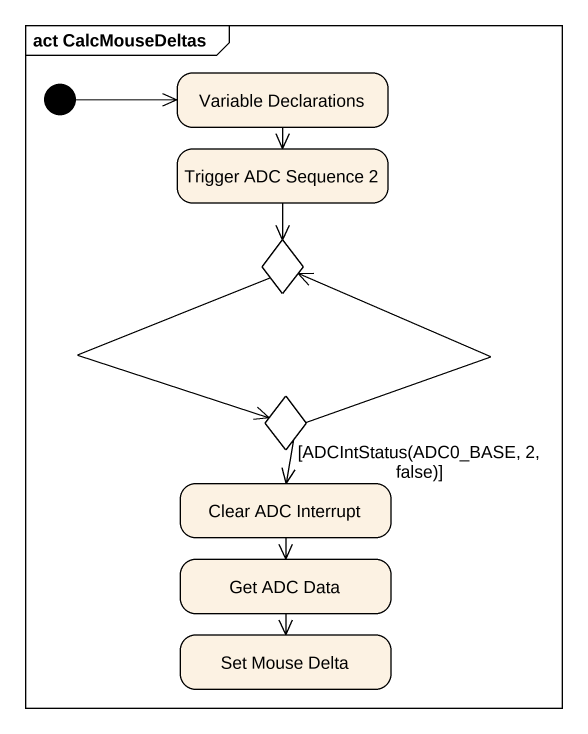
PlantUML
@startuml
mainframe act CalcMouseDeltas
hide empty description
state "Variable Declarations" as Variable_Declarations
state "Trigger ADC Sequence 2" as Trigger_ADC_Sequence_2
state choice1 <<choice>>
state choice2 <<choice>>
state "Clear ADC Interrupt" as Clear_ADC_Interrupt
state "Get ADC Data" as Get_ADC_Data
state "Set Mouse Delta" as Set_Mouse_Delta
[*] -right-> Variable_Declarations
Variable_Declarations --> Trigger_ADC_Sequence_2
Trigger_ADC_Sequence_2 --> choice1
choice1 --> choice2
choice2 -up-> choice1
choice2 --> Clear_ADC_Interrupt : [ADCIntStatus(ADC0_BASE, 2, false)]
Clear_ADC_Interrupt --> Get_ADC_Data
Get_ADC_Data --> Set_Mouse_Delta
@enduml
